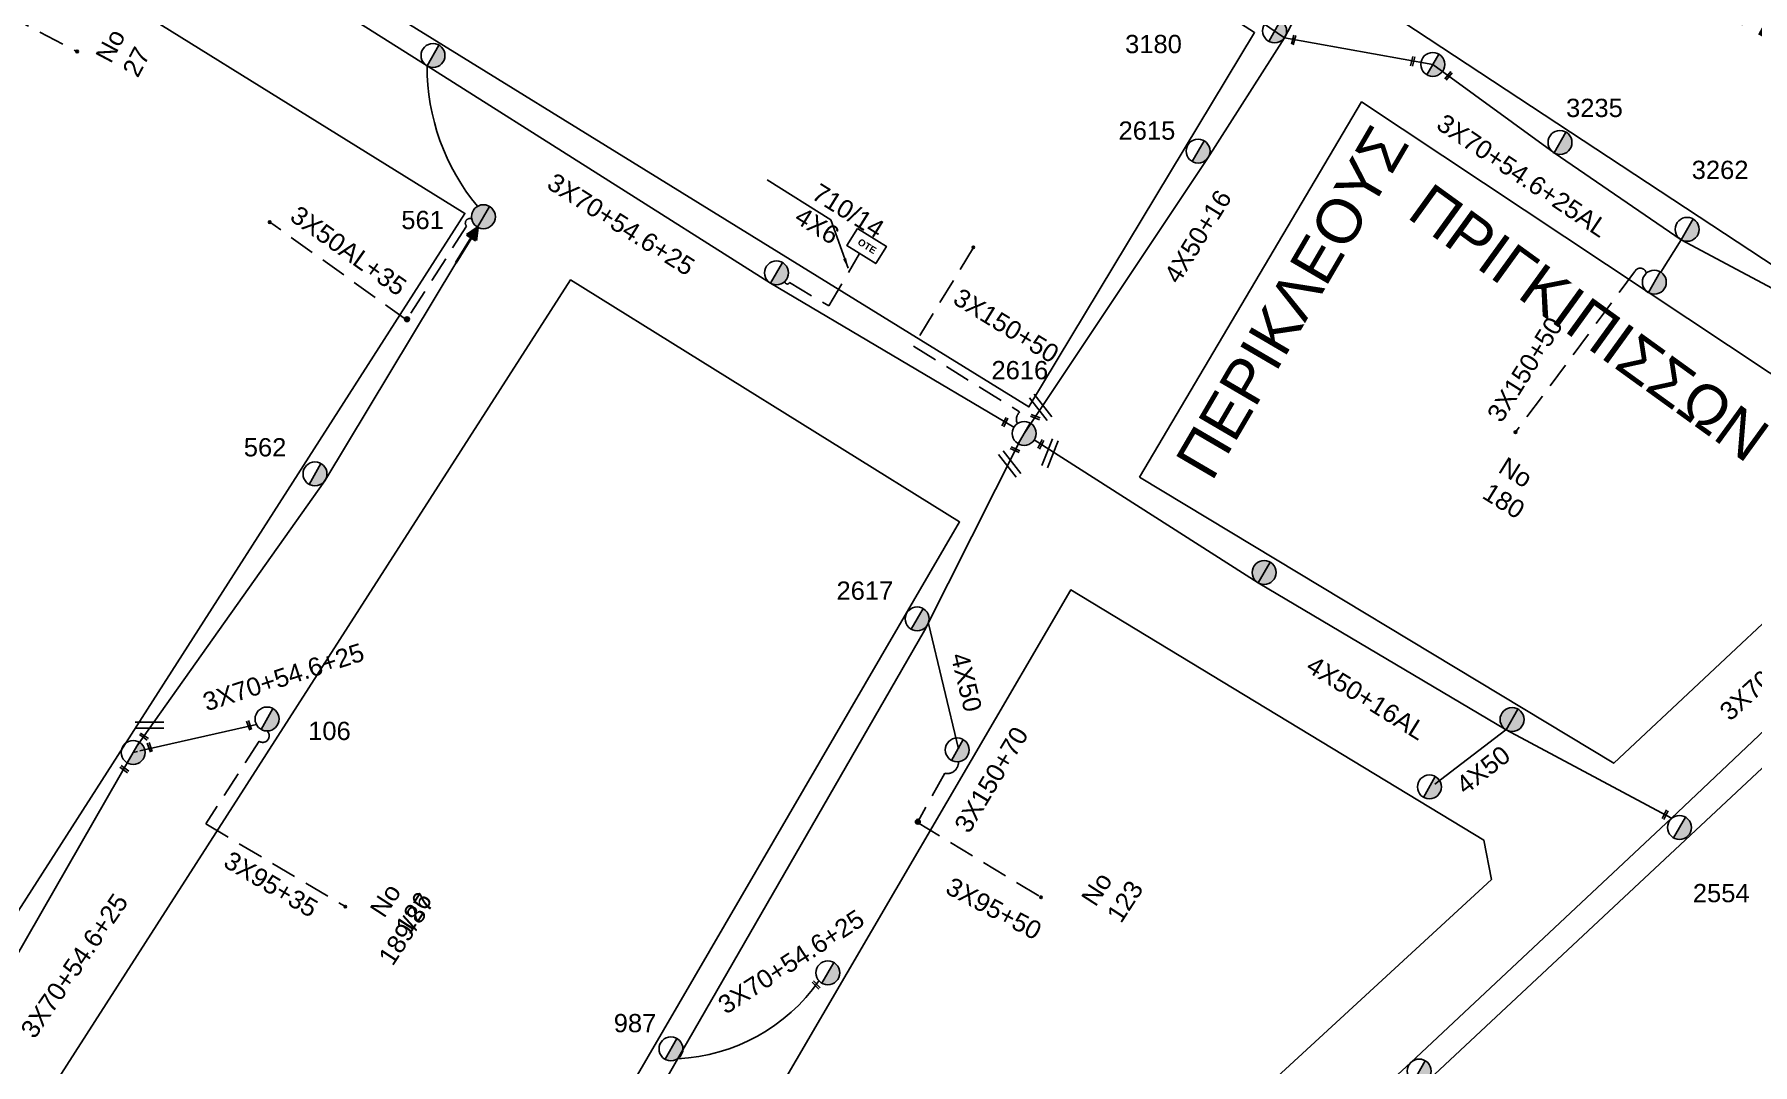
# Model space of a CAD drawing. Header units: millimetres. Extents: x 1421 to 13344, y 800 to 1949.
# Drawn here: x 11659.7 to 11829, y 1594.6 to 1696.1 of the extents above; entities that cross this region are included whole.
import ezdxf

# ---------------------------------------------------------------- set-up
doc = ezdxf.new("R2010")
doc.units = ezdxf.units.MM
doc.linetypes.add('DASHED', pattern=[19.05, 12.7, -6.35])
for name, color, linetype in [('Pillar OTE', 7, 'Continuous'), ('Άγνωστα', 7, 'Continuous'), ('Γυμνά εναέρια ΧΤ και ΦΟΠ (3Φ)   4x50+16AL', 7, 'Continuous'), ('Επίτονοι', 7, 'Continuous'), ('Επιγραφές - Σχήματα', 7, 'Continuous'), ('Καλωδια Χ.Τ 3x95+35', 7, 'DASHED'), ('Καλωδια Χ.Τ. 3x50+35', 7, 'Continuous'), ('Καλωδια ΧΤ  3X95+50', 7, 'Continuous'), ('Καλώδια ΧΤ   3x150+50CU', 7, 'DASHED'), ('Καλώδια ΧΤ   3x150+70AL', 7, 'DASHED'), ('Καλώδια ΧΤ   3x150AL+50CU', 7, 'DASHED'), ('Μηχανική τομή', 7, 'Continuous'), ('Στύλος Ξύλινος', 7, 'Continuous'), ('Στύλος Ξύλινος @ 1', 7, 'Continuous'), ('Στύλος ΦΜ', 7, 'Continuous'), ('Στύλος ΦΜ @ 1', 7, 'Continuous'), ('Συνδέσεις', 7, 'Continuous'), ('Συνεστραμμένα ΧΤ   3x70+54.6+25 AL', 7, 'SYN_LINE'), ('Τομή', 7, 'Continuous'), ('Υπόβαθρο ΔΕΗ', 7, 'Continuous'), ('Υπόγεια καλώδια Παροχών ΧΤ   4x6', 7, 'DASHED')]:
    doc.layers.add(name, color=color, linetype=linetype)
doc.styles.add('arial', font='ARIAL.TTF')
doc.styles.get("Standard").update_dxf_attribs({"font": 'ARIAL.TTF'})
doc.linetypes.add('SYN_LINE', pattern='A,0.5,-0.0001,["/\\/\\/\\/",Standard,S=0.1,R=0,X=0,Y=-0.05],-0.25', length=0.7501)
doc.dimstyles.new('ISO-25', dxfattribs={"dimtxt": 2.5, "dimasz": 2.5, "dimexe": 1.25, "dimexo": 0.625, "dimtad": 1, "dimtxsty": 'Standard', "dimcen": 2.5, "dimadec": 0, "dimazin": 0, "dimtfac": 1, "dimtmove": 0, "dimatfit": 3, "dimfxl": 1, "dimarcsym": 0})

# ---------------------------------------------------------------- blocks, each defined once
blk = doc.blocks.new('ΥΠΑΡΧΩΝ ΤΣΙΜΕΝΤΕΝΙΟΣ ΣΤΥΛΟΣ')
at = {"layer": 'Στύλος ΦΜ'}
blk.add_hatch(color=7, dxfattribs=at).paths.add_polyline_path([(-1.29, -2.28, 0.574793), (2.62, 0, 0.268822), (1.3, 2.27)])
at = {"layer": 'Στύλος ΦΜ', "color": 7}
blk.add_line((-1.29, -2.28), (1.3, 2.27), dxfattribs=at)
blk.add_circle((0, 0), 2.62, dxfattribs=at)
at = {"layer": 'Στύλος ΦΜ', "flags": 4}
for tag, p in [('ΑΡΙΘΜΟΣ', (-4.68, 8.05)), ('ΤΥΠΟΣ', (-4.91, 3.03))]:
    blk.add_attdef(tag, p, '', height=4, dxfattribs=at)
blk = doc.blocks.new('_ΣΥΝΔΕΣΗ')
at = {"layer": 'Συνδέσεις', "linetype": 'SYN_LINE', "ltscale": 40}
blk.add_hatch(color=256, dxfattribs=at).paths.add_polyline_path([(0.5, -0.01, 1), (-0.5, -0.01, 1)])
at = {"layer": 'Συνδέσεις'}
blk.add_circle((0, -0.01), 0.5, dxfattribs=at)
blk = doc.blocks.new('ΜΗΧΑΝΙΚΗ ΤΟΜΗ')
at = {"layer": 'Μηχανική τομή', "ltscale": 40}
for p, q in [((-1.89, 0.78), (1.89, 0.78)), ((1.89, 0), (-1.89, 0))]:
    blk.add_line(p, q, dxfattribs=at)
blk = doc.blocks.new('ΤΟΜΗ')
at = {"layer": 'Τομή', "ltscale": 40}
for p, q in [((-5.68, 0), (5.68, 0)), ((5.68, -2.33), (-5.68, -2.33))]:
    blk.add_line(p, q, dxfattribs=at)
blk = doc.blocks.new('ΥΠΑΡΧΩΝ ΞΥΛΙΝΟΣ ΣΤΥΛΟΣ')
at = {"layer": 'Στύλος Ξύλινος'}
h = blk.add_hatch(color=7, dxfattribs=at)
h.paths.add_polyline_path([(-2.62, 0, 0.270008), (-1.29, -2.28), (1.3, 2.27, 0.576266)])
h.paths.add_polyline_path([(-1.29, -2.28, 0.574793), (2.62, 0, 0.268822), (1.3, 2.27)])
at = {"layer": 'Στύλος Ξύλινος', "color": 7}
blk.add_line((-1.29, -2.28), (1.3, 2.27), dxfattribs=at)
blk.add_circle((0, 0), 2.62, dxfattribs=at)
at = {"layer": 'Στύλος Ξύλινος', "flags": 4}
for tag, p in [('ΑΡΙΘΜΟΣ', (-4.91, 8.6)), ('ΤΥΠΟΣ', (-4.85, 3.39))]:
    blk.add_attdef(tag, p, '', height=4, dxfattribs=at)
blk = doc.blocks.new('ΕΠΙΤΟΝΟΣ')
at = {"layer": 'Επίτονοι', "lineweight": 40, "ltscale": 40}
blk.add_hatch(color=256, dxfattribs=at).paths.add_polyline_path([(-1.13, 6.47), (0, 9.1), (1.13, 6.47)])
for p, q in [((-1.13, 6.47), (0, 9.1)), ((0, 9.1), (1.13, 6.47)), ((1.13, 6.47), (-1.13, 6.47)), ((-1.13, 6.47), (0, 6.47)), ((0, 6.47), (0, 0))]:
    blk.add_line(p, q, dxfattribs=at)
blk = doc.blocks.new('PILLAR ΟΤΕ')
at = {"layer": 'Pillar OTE', "ltscale": 40}
blk.add_lwpolyline([(-3.31, 2.02), (3.39, 2.02), (3.39, -1.99), (-3.31, -1.99)], close=True, dxfattribs=at)
at = {"layer": 'Pillar OTE', "insert": (-1.81, 0.71), "char_height": 1.3575, "width": 109.961, "attachment_point": 1}
blk.add_mtext('{\\fArial|b1|i0|c161|p34;OTE}', dxfattribs=at)

msp = doc.modelspace()

# ---------------------------------------------------------------- linework, layer by layer
at = {"layer": 'Άγνωστα', "color": 2}
msp.add_lwpolyline([(11747.81381, 1638.05345), (11750.76296, 1625.70657)], dxfattribs=at)
at = {"layer": 'Άγνωστα', "color": 85}
msp.add_lwpolyline([(11797.73155, 1622.21031), (11804.70708, 1627.5875)], dxfattribs=at)
at = {"layer": 'Γυμνά εναέρια ΧΤ και ΦΟΠ (3Φ)   4x50+16AL', "color": 133, "linetype": 'Continuous', "ltscale": 0.2}
msp.add_lwpolyline([(11803.53327, 1734.98428), (11782.89548, 1695.79212), (11775.3088, 1683.89483), (11757.24961, 1656.79294)], dxfattribs=at)
at = {"layer": 'Γυμνά εναέρια ΧΤ και ΦΟΠ (3Φ)   4x50+16AL', "color": 85, "linetype": 'Continuous', "ltscale": 0.2}
msp.add_lwpolyline([(11758.23194, 1656.14792), (11780.31948, 1642.06511), (11804.74721, 1627.56367), (11821.05491, 1618.88406)], dxfattribs=at)
at = {"layer": 'Καλωδια Χ.Τ 3x95+35', "color": 151, "linetype": 'DASHED', "ltscale": 0.2}
msp.add_lwpolyline([(11682.60548, 1627.46727, -0.954070149), (11681.83485, 1626.45353), (11676.59944, 1618.29543), (11676.59944, 1618.29543), (11690.27848, 1610.18039)], format="xyb", dxfattribs=at)
at = {"layer": 'Καλωδια Χ.Τ. 3x50+35', "color": 6, "linetype": 'DASHED', "ltscale": 0.2}
msp.add_lwpolyline([(11696.37739, 1667.99283), (11682.85966, 1677.63703)], dxfattribs=at)
at = {"layer": 'Καλωδια ΧΤ  3X95+50', "color": 27, "linetype": 'DASHED', "ltscale": 0.2}
msp.add_lwpolyline([(11650.11335, 1701.67715), (11663.79562, 1694.48049)], dxfattribs=at)
at = {"layer": 'Καλωδια ΧΤ  3X95+50', "color": 2, "linetype": 'DASHED', "ltscale": 0.2}
msp.add_lwpolyline([(11746.71735, 1618.43408), (11746.71597, 1618.43161), (11758.95354, 1611.04756)], dxfattribs=at)
at = {"layer": 'Καλώδια ΧΤ   3x150+50CU', "color": 6, "linetype": 'DASHED', "ltscale": 0.2}
msp.add_lwpolyline([(11702.786, 1677.9394, 0.797071478), (11702.28025, 1677.21408), (11696.37739, 1667.99283)], format="xyb", dxfattribs=at)
at = {"layer": 'Καλώδια ΧΤ   3x150+50CU', "color": 2, "linetype": 'DASHED', "ltscale": 0.2}
msp.add_lwpolyline([(11752.23394, 1675.13213), (11746.33598, 1665.38441), (11756.79626, 1658.92262, 0.31520616), (11756.56788, 1657.75624)], format="xyb", dxfattribs=at)
at = {"layer": 'Καλώδια ΧΤ   3x150+50CU', "color": 133, "linetype": 'DASHED', "ltscale": 0.2}
msp.add_lwpolyline([(11818.56497, 1672.5697, 0.751049035), (11817.40535, 1672.70709), (11805.67284, 1656.92324)], format="xyb", dxfattribs=at)
at = {"layer": 'Καλώδια ΧΤ   3x150+70AL', "color": 2, "linetype": 'DASHED', "ltscale": 0.2}
msp.add_lwpolyline([(11750.77038, 1624.42393, -0.486700599), (11749.41852, 1623.28977), (11746.76761, 1618.52443)], format="xyb", dxfattribs=at)
at = {"layer": 'Συνεστραμμένα ΧΤ   3x70+54.6+25 AL', "color": 6, "linetype": 'SYN_LINE', "ltscale": 20}
for points in [[(11659.74861, 1717.43573), (11698.39808, 1693.01968), (11732.25207, 1671.58888), (11756.23382, 1657.39414)], [(11703.36334, 1677.1278), (11688.30277, 1652.11428), (11669.77934, 1625.96745)]]:
    msp.add_lwpolyline(points, dxfattribs=at)
at = {"layer": 'Συνεστραμμένα ΧΤ   3x70+54.6+25 AL', "color": 133, "linetype": 'SYN_LINE', "ltscale": 15}
for points in [[(11761.65761, 1710.30344), (11782.89548, 1695.79212), (11797.51813, 1693.16402), (11809.47187, 1684.45099), (11822.00891, 1675.8823), (11834.95022, 1668.96595)], [(11822.00891, 1675.8823), (11819.98184, 1672.68705)]]:
    msp.add_lwpolyline(points, dxfattribs=at)
at = {"layer": 'Συνεστραμμένα ΧΤ   3x70+54.6+25 AL', "color": 85, "linetype": 'SYN_LINE', "ltscale": 15}
msp.add_lwpolyline([(11738.71918, 1541.21076), (11764.27905, 1566.0295), (11795.34358, 1594.77252), (11821.05491, 1618.88406), (11846.31544, 1642.80163), (11868.9138, 1664.37574), (11883.93743, 1675.63226)], dxfattribs=at)
at = {"layer": 'Συνεστραμμένα ΧΤ   3x70+54.6+25 AL', "color": 2, "ltscale": 20}
msp.add_lwpolyline([(11660.7241, 1492.22385), (11663.3826, 1493.93599), (11681.82218, 1524.99589), (11708.94306, 1570.3626), (11723.60581, 1596.03864), (11747.41398, 1637.35379), (11756.73964, 1655.89838)], dxfattribs=at)
at = {"layer": 'Συνεστραμμένα ΧΤ   3x70+54.6+25 AL', "color": 151, "linetype": 'SYN_LINE', "ltscale": 15}
msp.add_lwpolyline([(11670.06932, 1625.49289), (11681.58359, 1628.087)], dxfattribs=at)
at = {"layer": 'Συνεστραμμένα ΧΤ   3x70+54.6+25 AL', "color": 151, "linetype": 'SYN_LINE', "ltscale": 20}
msp.add_lwpolyline([(11652.10265, 1500.02869), (11634.80584, 1517.83806), (11609.1268, 1544.76006), (11643.11426, 1568.29555), (11651.17762, 1593.59785), (11669.4262, 1625.348), (11669.8371, 1625.44057)], dxfattribs=at)
at = {"layer": 'Συνεστραμμένα ΧΤ   3x70+54.6+25 AL', "color": 6, "linetype": 'SYN_LINE', "ltscale": 20}
msp.add_arc((11719.89039, 1692.92795), 21.49251, 179.7554593, 219.765423, dxfattribs=at)
at = {"layer": 'Συνεστραμμένα ΧΤ   3x70+54.6+25 AL', "color": 2, "ltscale": 20}
msp.add_arc((11722.26531, 1613.13685), 17.9947, 272.6747491, 325.0721813, dxfattribs=at)
at = {"layer": 'Υπόβαθρο ΔΕΗ'}
for points in [[(11660.93938, 1719.1769), (11696.20208, 1786.3089), (11744.84155, 1756.75586), (11730.26209, 1728.28561), (11779.95063, 1696.30179), (11757.70646, 1659.39945), (11660.93938, 1719.1769)], [(11768.62161, 1652.47003), (11790.49816, 1689.4654), (11834.6626, 1660.14483), (11838.94167, 1668.14699), (11794.54763, 1697.35974), (11807.79146, 1719.52217), (11848.41792, 1694.98786), (11868.7677, 1674.34644), (11815.3596, 1624.28608), (11768.62161, 1652.47003)], [(11615.60675, 1558.54708), (11625.37707, 1558.75697), (11658.91534, 1610.99287), (11702.1167, 1678.48062), (11654.87384, 1707.80523), (11591.58457, 1587.47978), (11615.60675, 1558.54708)], [(11738.20352, 1677.85299), (11731.92793, 1681.77485)], [(11630.94394, 1544.78291), (11712.53434, 1671.92163), (11750.88212, 1648.06211), (11670.89526, 1510.75219), (11661.90077, 1509.61534), (11630.94394, 1544.78291)], [(11767.13524, 1528.01886), (11748.28184, 1547.41632), (11876.35779, 1667.15724), (11895.52816, 1647.68008), (11767.13524, 1528.01886)], [(11722.54987, 1574.09708), (11761.8275, 1641.36674), (11802.54541, 1616.71121), (11803.29425, 1612.81523), (11774.73241, 1586.51289), (11741.39413, 1553.85121), (11722.54987, 1574.09708)]]:
    msp.add_lwpolyline(points, dxfattribs=at)
at = {"layer": 'Υπόγεια καλώδια Παροχών ΧΤ   4x6', "color": 6, "linetype": 'DASHED', "ltscale": 0.2}
msp.add_lwpolyline([(11733.65705, 1671.77177, 0.838023432), (11734.10344, 1671.6551), (11737.97593, 1669.36298), (11741.02542, 1674.51504)], format="xyb", dxfattribs=at)

# ---------------------------------------------------------------- block references
at = {"layer": 'Pillar OTE', "xscale": 0.4999999999999999, "yscale": 0.4999999999999999, "zscale": 0.4999999999999999, "rotation": 328.0041092802348}
msp.add_blockref('PILLAR ΟΤΕ', (11741.6972, 1675.27051), dxfattribs=at)
at = {"layer": 'Επίτονοι', "xscale": 0.449999999999818, "yscale": 0.449999999999818, "zscale": 0.449999999999818, "rotation": 328.5841578389005}
msp.add_blockref('ΕΠΙΤΟΝΟΣ', (11701.24267, 1673.60346), dxfattribs=at)
at = {"layer": 'Μηχανική τομή'}
for p, xscale, yscale, zscale, rotation in [((11783.89182, 1695.54938), 0.249999999999919, 0.249999999999919, 0.249999999999919, 75.06957899036193), ((11795.62647, 1693.44032), 0.249999999999919, 0.249999999999919, 0.249999999999919, 75.06957899036193), ((11799.14253, 1691.98), 0.249999999999919, 0.249999999999919, 0.249999999999919, 51.31582572905976), ((11755.43584, 1657.86646), 0.249999999999919, 0.249999999999919, 0.249999999999919, 63.32067318713963), ((11758.31355, 1658.31577), 0.25, 0.25, 0.25, 338.4956216679205), ((11756.30408, 1655.09956), 0.25, 0.25, 0.25, 335.9055449026773), ((11758.973, 1655.67542), 0.249999999999919, 0.249999999999919, 0.249999999999919, 63.32067318713963), ((11680.76385, 1627.97942), 0.2500000000001927, 0.2500000000001927, 0.2500000000001927, 288.9316525883337), ((11670.42653, 1626.83068), 0.2500000000001927, 0.2500000000001927, 0.2500000000001927, 324.3887371301313), ((11670.96559, 1625.81857), 0.2500000000001927, 0.2500000000001927, 0.2500000000001927, 288.9316525883337), ((11668.498, 1623.62138), 0.2500000000001927, 0.2500000000001927, 0.2500000000001927, 324.3887371301313), ((11820.51526, 1619.17128), 0.249999999999919, 0.249999999999919, 0.249999999999919, 63.32067318713963), ((11736.81956, 1602.49659), 0.249999999999919, 0.249999999999919, 0.249999999999919, 134.0630743276719)]:
    msp.add_blockref('ΜΗΧΑΝΙΚΗ ΤΟΜΗ', p, dxfattribs=dict(at, xscale=xscale, yscale=yscale, zscale=zscale, rotation=rotation))
at = {"layer": 'Στύλος Ξύλινος @ 1', "ltscale": 40}
ref = msp.add_blockref('ΥΠΑΡΧΩΝ ΞΥΛΙΝΟΣ ΣΤΥΛΟΣ', (11703.94438, 1678.15227), dxfattribs=dict(at, xscale=0.4499999999998181, yscale=0.4499999999998181, zscale=0.4499999999998181))
ref.add_attrib('ΤΥΠΟΣ', '561', (11695.8541, 1676.93046), dxfattribs={"layer": 'Στύλος Ξύλινος', "height": 1.8, "flags": 4})
at = {"layer": 'Στύλος Ξύλινος @ 1', "ltscale": 40, "xscale": 0.4499999999998181, "yscale": 0.4499999999998181, "zscale": 0.4499999999998181}
for p in [(11780.90052, 1643.08958), (11805.32825, 1628.58814)]:
    msp.add_blockref('ΥΠΑΡΧΩΝ ΞΥΛΙΝΟΣ ΣΤΥΛΟΣ', p, dxfattribs=at)
at = {"layer": 'Στύλος ΦΜ @ 1', "ltscale": 40}
ref = msp.add_blockref('ΥΠΑΡΧΩΝ ΤΣΙΜΕΝΤΕΝΙΟΣ ΣΤΥΛΟΣ', (11698.97911, 1694.04415), dxfattribs=dict(at, xscale=0.4499999999998181, yscale=0.4499999999998181, zscale=0.4499999999998181))
ref.add_attrib('ΤΥΠΟΣ', '618', (11700.24941, 1698.81586), dxfattribs={"layer": 'Στύλος ΦΜ', "height": 1.8, "flags": 4})
ref = msp.add_blockref('ΥΠΑΡΧΩΝ ΤΣΙΜΕΝΤΕΝΙΟΣ ΣΤΥΛΟΣ', (11781.92773, 1696.46339), dxfattribs=dict(at, xscale=0.4499999999998181, yscale=0.4499999999998181, zscale=0.4499999999998181))
ref.add_attrib('ΤΥΠΟΣ', '3180', (11767.19106, 1694.27375), dxfattribs={"layer": 'Στύλος ΦΜ', "height": 1.8, "flags": 4})
at = {"layer": 'Στύλος ΦΜ @ 1', "ltscale": 40, "xscale": 0.4499999999998181, "yscale": 0.4499999999998181, "zscale": 0.4499999999998181}
for p in [(11797.51586, 1693.16531), (11732.83311, 1672.61335), (11819.35091, 1671.69252), (11669.42394, 1625.34929), (11750.64891, 1625.59541), (11797.18177, 1621.94773), (11737.89192, 1603.62442)]:
    msp.add_blockref('ΥΠΑΡΧΩΝ ΤΣΙΜΕΝΤΕΝΙΟΣ ΣΤΥΛΟΣ', p, dxfattribs=at)
at = {"layer": 'Στύλος ΦΜ @ 1', "ltscale": 40}
ref = msp.add_blockref('ΥΠΑΡΧΩΝ ΤΣΙΜΕΝΤΕΝΙΟΣ ΣΤΥΛΟΣ', (11810.0529, 1685.47546), dxfattribs=dict(at, xscale=0.4499999999998181, yscale=0.4499999999998181, zscale=0.4499999999998181))
ref.add_attrib('ΤΥΠΟΣ', '3235', (11810.65233, 1687.97897), dxfattribs={"layer": 'Στύλος ΦΜ', "height": 1.8, "flags": 4})
ref = msp.add_blockref('ΥΠΑΡΧΩΝ ΤΣΙΜΕΝΤΕΝΙΟΣ ΣΤΥΛΟΣ', (11774.38265, 1684.62241), dxfattribs=dict(at, xscale=0.4499999999998181, yscale=0.4499999999998181, zscale=0.4499999999998181))
ref.add_attrib('ΤΥΠΟΣ', '2615', (11766.54466, 1685.74261), dxfattribs={"layer": 'Στύλος ΦΜ', "height": 1.8, "flags": 4})
ref = msp.add_blockref('ΥΠΑΡΧΩΝ ΤΣΙΜΕΝΤΕΝΙΟΣ ΣΤΥΛΟΣ', (11822.58995, 1676.90677), dxfattribs=dict(at, xscale=0.4499999999998181, yscale=0.4499999999998181, zscale=0.4499999999998181))
ref.add_attrib('ΤΥΠΟΣ', '3262', (11823.03622, 1681.87089), dxfattribs={"layer": 'Στύλος ΦΜ', "height": 1.8, "flags": 4})
ref = msp.add_blockref('ΥΠΑΡΧΩΝ ΤΣΙΜΕΝΤΕΝΙΟΣ ΣΤΥΛΟΣ', (11757.24735, 1656.79423), dxfattribs=dict(at, xscale=0.4499999999998181, yscale=0.4499999999998181, zscale=0.4499999999998181))
ref.add_attrib('ΤΥΠΟΣ', '2616', (11754.02133, 1662.13022), dxfattribs={"layer": 'Στύλος ΦΜ', "height": 1.8, "flags": 4})
ref = msp.add_blockref('ΥΠΑΡΧΩΝ ΤΣΙΜΕΝΤΕΝΙΟΣ ΣΤΥΛΟΣ', (11687.34521, 1652.8), dxfattribs=dict(at, xscale=0.4499999999998181, yscale=0.4499999999998181, zscale=0.4499999999998181))
ref.add_attrib('ΤΥΠΟΣ', '562', (11680.32799, 1654.52527), dxfattribs={"layer": 'Στύλος ΦΜ', "height": 1.8, "flags": 4})
ref = msp.add_blockref('ΥΠΑΡΧΩΝ ΤΣΙΜΕΝΤΕΝΙΟΣ ΣΤΥΛΟΣ', (11746.69663, 1638.50843), dxfattribs=dict(at, xscale=0.4499999999998181, yscale=0.4499999999998181, zscale=0.4499999999998181))
ref.add_attrib('ΤΥΠΟΣ', '2617', (11738.74713, 1640.39776), dxfattribs={"layer": 'Στύλος ΦΜ', "height": 1.8, "flags": 4})
ref = msp.add_blockref('ΥΠΑΡΧΩΝ ΤΣΙΜΕΝΤΕΝΙΟΣ ΣΤΥΛΟΣ', (11682.62082, 1628.64494), dxfattribs=dict(at, xscale=0.4499999999998181, yscale=0.4499999999998181, zscale=0.4499999999998181))
ref.add_attrib('ΤΥΠΟΣ', '106', (11686.67344, 1626.57176), dxfattribs={"layer": 'Στύλος ΦΜ', "height": 1.8, "flags": 4})
ref = msp.add_blockref('ΥΠΑΡΧΩΝ ΤΣΙΜΕΝΤΕΝΙΟΣ ΣΤΥΛΟΣ', (11821.82996, 1617.9491), dxfattribs=dict(at, xscale=0.4499999999998181, yscale=0.4499999999998181, zscale=0.4499999999998181))
ref.add_attrib('ΤΥΠΟΣ', '2554', (11823.14882, 1610.58562), dxfattribs={"layer": 'Στύλος ΦΜ', "height": 1.8, "flags": 4})
ref = msp.add_blockref('ΥΠΑΡΧΩΝ ΤΣΙΜΕΝΤΕΝΙΟΣ ΣΤΥΛΟΣ', (11722.43143, 1596.12786), dxfattribs=dict(at, xscale=0.4499999999998181, yscale=0.4499999999998181, zscale=0.4499999999998181))
ref.add_attrib('ΤΥΠΟΣ', '987', (11716.79023, 1597.77088), dxfattribs={"layer": 'Στύλος ΦΜ', "height": 1.8, "flags": 4})
ref = msp.add_blockref('ΥΠΑΡΧΩΝ ΤΣΙΜΕΝΤΕΝΙΟΣ ΣΤΥΛΟΣ', (11796.18175, 1593.9451), dxfattribs=dict(at, xscale=0.4499999999998181, yscale=0.4499999999998181, zscale=0.4499999999998181))
ref.add_attrib('ΤΥΠΟΣ', '2606', (11798.14751, 1590.95203), dxfattribs={"layer": 'Στύλος ΦΜ', "height": 1.8, "flags": 4})
at = {"layer": 'Συνδέσεις'}
for p, xscale, yscale, zscale in [((11663.91092, 1694.43323), 0.25, 0.25, 0.25), ((11682.88379, 1677.61982), 0.25, 0.25, 0.25), ((11752.23394, 1675.13213), 0.25, 0.25, 0.25), ((11696.4148, 1668.05126), 0.4777242751394019, 0.4777242751394019, 0.4777242751394019), ((11805.67353, 1656.92416), 0.25, 0.25, 0.25), ((11746.76761, 1618.52443), 0.4777242751394019, 0.4777242751394019, 0.4777242751394019), ((11758.90172, 1611.07774), 0.25, 0.25, 0.25), ((11690.33549, 1610.14625), 0.25, 0.25, 0.25)]:
    msp.add_blockref('_ΣΥΝΔΕΣΗ', p, dxfattribs=dict(at, xscale=xscale, yscale=yscale, zscale=zscale))
at = {"layer": 'Τομή'}
for p, xscale, yscale, zscale, rotation in [((11759.09161, 1659.55726), 0.2499999999999669, 0.2499999999999669, 0.2499999999999669, 308.1680509152084), ((11756.03998, 1653.95629), 0.2499999999999669, 0.2499999999999669, 0.2499999999999669, 308.1680509152084), ((11760.06337, 1654.72792), 0.2499999999998873, 0.2499999999998873, 0.2499999999998873, 248.1909067709115)]:
    msp.add_blockref('ΤΟΜΗ', p, dxfattribs=dict(at, xscale=xscale, yscale=yscale, zscale=zscale, rotation=rotation))
at = {"layer": 'Τομή', "xscale": 0.25, "yscale": 0.25, "zscale": 0.25}
msp.add_blockref('ΤΟΜΗ', (11671.03031, 1628.31582), dxfattribs=at)

# ---------------------------------------------------------------- texts
at = {"ltscale": 40, "char_height": 4, "attachment_point": 1, "style": 'arial'}
for s, insert, width, rotation in [('{\\H1.083x;HP.ΠOΛYTEXNEIOY}', (11809.86976, 1712.01711), 67.4273804, 330.9793671), ('{\\H1.083x;ΠEPIKΛEOYΣ}', (11771.995, 1654.14025), 67.4273804, 59.6659176), ('{\\H1.083x;ΠPIΓKIΠIΣΣΩN}', (11797.36797, 1681.6541), 87.7754717, 324.1078631)]:
    msp.add_mtext(s, dxfattribs=dict(at, insert=insert, width=width, rotation=rotation))
at = {"layer": 'Άγνωστα', "color": 7, "char_height": 1.8, "attachment_point": 1}
for s, gutter_width, insert, rotation in [('3X70+54.6+25', 12.5, (11711.02605, 1682.57409), 327.7300891), ('4X50+16', 12.5, (11770.92917, 1672.36751), 58.3673681), ('3X50AL+35', 12.5, (11685.78849, 1679.35735), 324.6783386), ('3X70+54,6+25', 12.5, (11825.60046, 1629.68912), 42.2541313), ('3X70+54.6+25', 12.5, (11676.11047, 1631.10118), 17.9311595), ('4X50', 12.5, (11751.74445, 1635.32859), 283.5621542), ('4X50+16AL', 12.5, (11785.84464, 1634.97607), 328.1057025), ('3X150+70', 12.5, (11750.2603, 1618.19034), 59.0228202), ('4X50', 12.5, (11799.6085, 1622.53129), 38.0877126), ('3X95+35', 12.5, (11679.11437, 1615.72262), 329.2983697), ('3X95+50', 12.5, (11750.20076, 1613.13633), 332.0897021), ('3X70+54.6+25', 12.5, (11658.21352, 1598.03646), 55.5666888), ('189/87', 1.87888, (11693.49596, 1605.18966), 56.9285111), ('3X70+54.6+25', 12.5, (11726.85955, 1600.98634), 33.0270901)]:
    msp.add_mtext_dynamic_manual_height_columns(s, width=1.8, gutter_width=gutter_width, heights=[0.04535], dxfattribs=dict(at, insert=insert, rotation=rotation))
at = {"layer": 'Άγνωστα', "color": 7}
note = msp.add_mtext_dynamic_manual_height_columns('710/14\\P', width=1.8, gutter_width=2.24951, heights=[0.04535, 0], dxfattribs=dict(at, insert=(11733.67674, 1683.67885), char_height=1.8, attachment_point=1, rotation=328.1057025))
note = msp.add_mtext_dynamic_manual_height_columns('4Χ6\\P', width=1.8, gutter_width=2.24951, heights=[0.04535, 0], dxfattribs=dict(at, insert=(11731.98027, 1681.36695), char_height=1.8, attachment_point=1, rotation=328.1057025))
note = msp.add_mtext_dynamic_manual_height_columns('No ', width=1.8, gutter_width=2.24951, heights=[0.04535, 0], dxfattribs=dict(at, insert=(11801.36516, 1656.70354), char_height=1.8, attachment_point=1, rotation=328.1057025))
for column, words in zip(note.columns.linked_columns, ['180\\P']):
    column.text = words
note = msp.add_mtext_dynamic_manual_height_columns('No ', width=1.8, gutter_width=1.61839, heights=[0.04535, 0], dxfattribs=dict(at, insert=(11760.899, 1608.15623), char_height=1.8, attachment_point=1, rotation=57.0601437))
for column, words in zip(note.columns.linked_columns, ['123']):
    column.text = words
note = msp.add_mtext_dynamic_manual_height_columns('No ', width=1.8, gutter_width=1.87888, heights=[0.04535, 0], dxfattribs=dict(at, insert=(11690.64497, 1606.83365), char_height=1.8, attachment_point=1, rotation=56.9285111))
for column, words in zip(note.columns.linked_columns, ['126']):
    column.text = words
at = {"layer": 'Καλώδια ΧΤ   3x150AL+50CU', "color": 7}
note = msp.add_mtext_dynamic_manual_height_columns('No ', width=1.8, gutter_width=1.78818, heights=[0.04535, 0], dxfattribs=dict(at, insert=(11663.95075, 1690.83602), char_height=1.8, attachment_point=1, rotation=62.0972038))
for column, words in zip(note.columns.linked_columns, ['27']):
    column.text = words
at = {"layer": 'Καλώδια ΧΤ   3x150AL+50CU', "color": 7, "char_height": 1.8, "attachment_point": 1}
for insert, rotation in [((11751.03642, 1671.21169), 328.4505498), ((11802.75836, 1658.70154), 57.799066)]:
    msp.add_mtext_dynamic_manual_height_columns('3X150+50', width=1.8, gutter_width=12.5, heights=[0.04535], dxfattribs=dict(at, insert=insert, rotation=rotation))
at = {"layer": 'Συνεστραμμένα ΧΤ   3x70+54.6+25 AL', "color": 7, "insert": (11798.74009, 1688.4118), "char_height": 1.8, "attachment_point": 1, "rotation": 326.1594888}
msp.add_mtext_dynamic_manual_height_columns('3X70+54.6+25AL', width=1.8, gutter_width=12.5, heights=[0.04535], dxfattribs=at)

# ---------------------------------------------------------------- leaders
at = {"layer": 'Επιγραφές - Σχήματα', "ltscale": 40}
msp.add_leader([(11739.88421, 1673.06934), (11738.20352, 1677.85299)], dimstyle='ISO-25', override={"dimasz": 1, "dimtad": 0}, dxfattribs=at)

doc.saveas('drawing.dxf')
